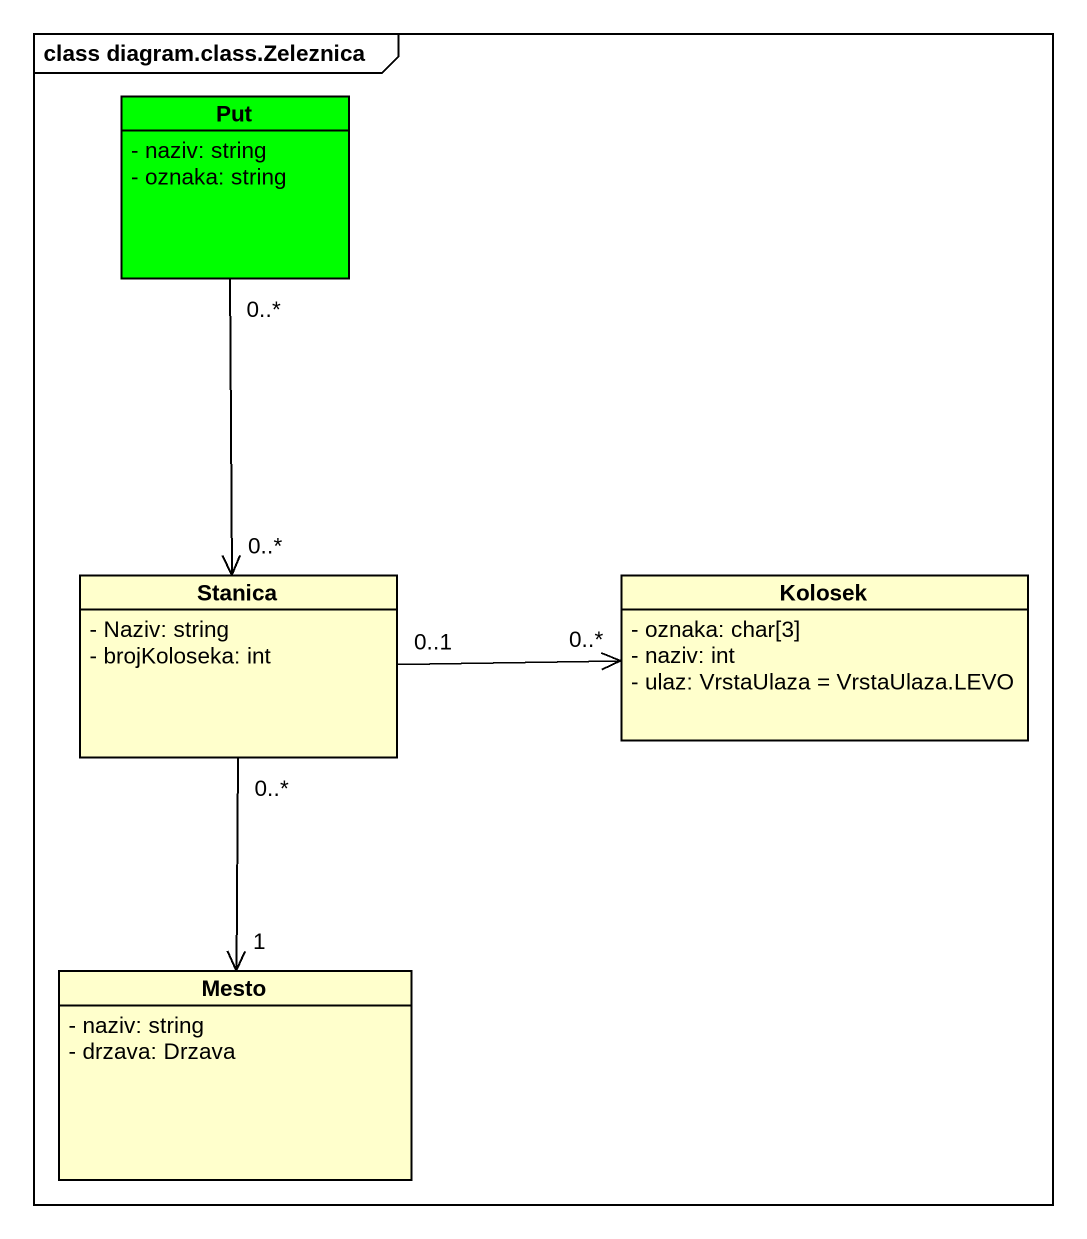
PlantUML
@startuml
mainframe class diagram.class.Zeleznica
hide circle
hide empty members
skinparam classAttributeIconSize 0
class Put #00FF00 {
  - naziv: string
  - oznaka: string
}
class Stanica {
  - Naziv: string
  - brojKoloseka: int
}
class Kolosek {
  - oznaka: char[3]
  - naziv: int
  - ulaz: VrstaUlaza = VrstaUlaza.LEVO
}
class Mesto {
  - naziv: string
  - drzava: Drzava
}
Put "0..*" --> "0..*" Stanica
Stanica "0..1" -right-> "0..*" Kolosek
Stanica "0..*" --> "1" Mesto
@enduml
